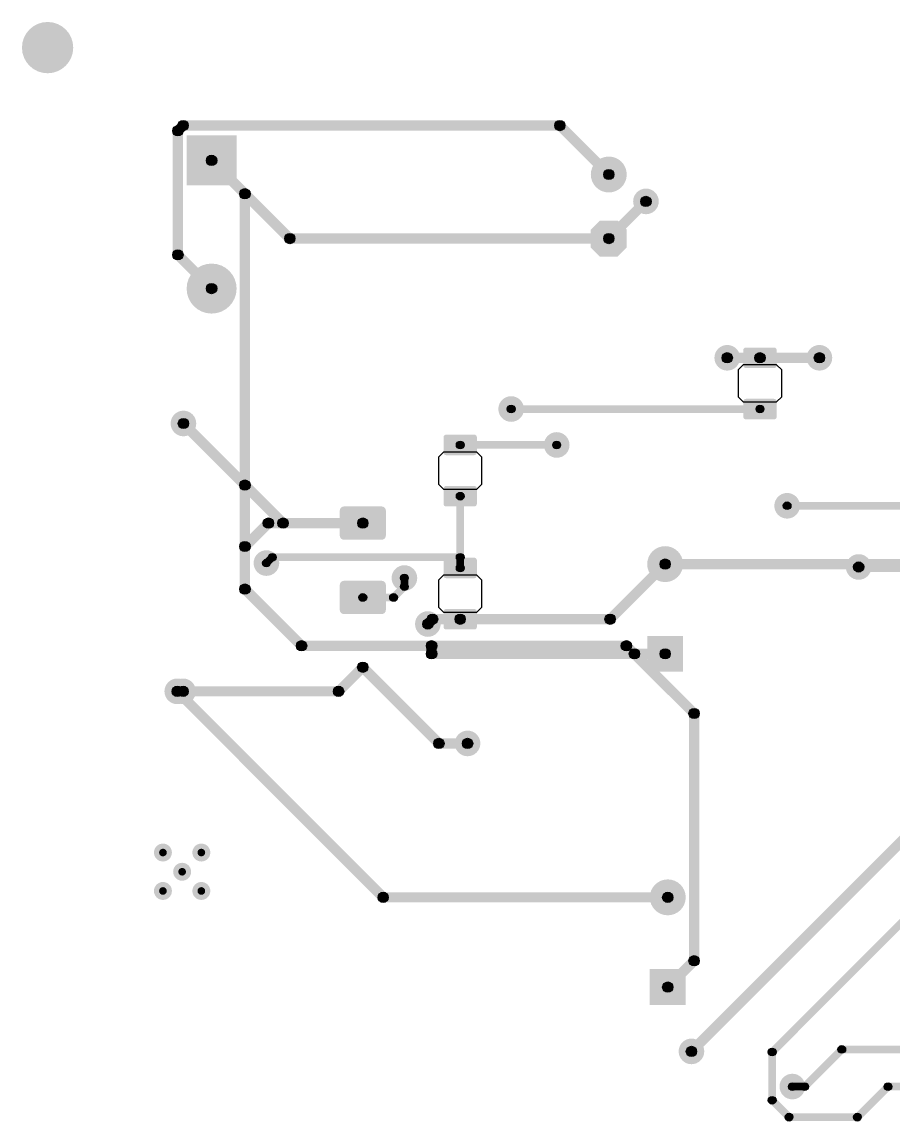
# Model space of a CAD drawing. Header units: millimetres. Extents: x 0 to 3.58, y 0 to 2.95.
# Drawn here: x 0.079 to 1.417, y 1.265 to 2.953 of the extents above; entities that cross this region are included whole.
import ezdxf

# ---------------------------------------------------------------- set-up
doc = ezdxf.new("R2010")
doc.units = ezdxf.units.MM
doc.header["$MEASUREMENT"] = 0
for name, color, linetype in [('BottomLayer', 5, 'Continuous'), ('PadHoleLayer', 156, 'Continuous'), ('ViaHoleLayer', 16, 'Continuous')]:
    doc.layers.add(name, color=color, linetype=linetype)

# ---------------------------------------------------------------- blocks, each defined once
blk = doc.blocks.new('8_SOIC_PAD_10')
at = {"layer": 'BottomLayer'}
h = blk.add_hatch(color=5, dxfattribs=at)
edge = h.paths.add_edge_path()
edge.add_arc((-0.0295, 0.0295), 0.0138, 0, 360)
h = blk.add_hatch(color=5, dxfattribs=at)
edge = h.paths.add_edge_path()
edge.add_arc((0.0295, 0.0295), 0.0138, 0, 360)
h = blk.add_hatch(color=5, dxfattribs=at)
edge = h.paths.add_edge_path()
edge.add_arc((0, 0), 0.0138, 0, 360)
h = blk.add_hatch(color=5, dxfattribs=at)
edge = h.paths.add_edge_path()
edge.add_arc((-0.0295, -0.0295), 0.0138, 0, 360)
h = blk.add_hatch(color=5, dxfattribs=at)
edge = h.paths.add_edge_path()
edge.add_arc((0.0295, -0.0295), 0.0138, 0, 360)
at = {"layer": 'PadHoleLayer'}
h = blk.add_hatch(color=156, dxfattribs=at)
edge = h.paths.add_edge_path()
edge.add_arc((-0.0295, 0.0295), 0.00591, 0, 360)
h = blk.add_hatch(color=156, dxfattribs=at)
edge = h.paths.add_edge_path()
edge.add_arc((0.0295, 0.0295), 0.00591, 0, 360)
h = blk.add_hatch(color=156, dxfattribs=at)
edge = h.paths.add_edge_path()
edge.add_arc((0, 0), 0.00591, 0, 360)
h = blk.add_hatch(color=156, dxfattribs=at)
edge = h.paths.add_edge_path()
edge.add_arc((-0.0295, -0.0295), 0.00591, 0, 360)
h = blk.add_hatch(color=156, dxfattribs=at)
edge = h.paths.add_edge_path()
edge.add_arc((0.0295, -0.0295), 0.00591, 0, 360)
blk = doc.blocks.new('301_021_12_3D_21')
at = {"layer": 'BottomLayer'}
blk.add_hatch(color=5, dxfattribs=at).paths.add_polyline_path([(-0.1368, 0.0384), (-0.06, 0.0384), (-0.06, -0.0384), (-0.1368, -0.0384)])
h = blk.add_hatch(color=5, dxfattribs=at)
edge = h.paths.add_edge_path()
edge.add_arc((0.0984, 0), 0.0384, 0, 360)
at = {"layer": 'PadHoleLayer'}
h = blk.add_hatch(color=156, dxfattribs=at)
edge = h.paths.add_edge_path()
edge.add_arc((-0.0984, 0), 0.0256, 0, 360)
h = blk.add_hatch(color=156, dxfattribs=at)
edge = h.paths.add_edge_path()
edge.add_arc((0.0984, 0), 0.0256, 0, 360)
blk = doc.blocks.new('RES0805_B_39')
at = {"layer": 'BottomLayer'}
h = blk.add_hatch(color=5, dxfattribs=at)
edge = h.paths.add_edge_path()
edge.add_arc((-0.0276, 0.0217), 0.00394, 0, 90)
edge.add_line((-0.0276, 0.0256), (-0.0512, 0.0256))
edge.add_arc((-0.0512, 0.0217), 0.00394, 90, 180)
edge.add_line((-0.0551, 0.0217), (-0.0551, -0.0217))
edge.add_arc((-0.0512, -0.0217), 0.00394, 180, 270)
edge.add_line((-0.0512, -0.0256), (-0.0276, -0.0256))
edge.add_arc((-0.0276, -0.0217), 0.00394, 270, 360)
edge.add_line((-0.0236, -0.0217), (-0.0236, 0.0217))
h = blk.add_hatch(color=5, dxfattribs=at)
edge = h.paths.add_edge_path()
edge.add_arc((0.0512, 0.0217), 0.00394, 0, 90)
edge.add_line((0.0512, 0.0256), (0.0276, 0.0256))
edge.add_arc((0.0276, 0.0217), 0.00394, 90, 180)
edge.add_line((0.0236, 0.0217), (0.0236, -0.0217))
edge.add_arc((0.0276, -0.0217), 0.00394, 180, 270)
edge.add_line((0.0276, -0.0256), (0.0512, -0.0256))
edge.add_arc((0.0512, -0.0217), 0.00394, 270, 360)
edge.add_line((0.0551, -0.0217), (0.0551, 0.0217))
for p, q in [((-0.0207, 0.0335), (-0.0285, 0.0256)), ((-0.0285, 0.0256), (-0.0285, -0.0256)), ((0.0207, 0.0335), (-0.0207, 0.0335)), ((0.0285, 0.0256), (0.0207, 0.0335)), ((0.0285, -0.0256), (0.0285, 0.0256)), ((-0.0285, -0.0256), (-0.0207, -0.0335)), ((-0.0207, -0.0335), (0.0207, -0.0335)), ((0.0207, -0.0335), (0.0285, -0.0256))]:
    blk.add_line(p, q, dxfattribs=at)
blk = doc.blocks.new('RES0805_B_43')
at = {"layer": 'BottomLayer'}
h = blk.add_hatch(color=5, dxfattribs=at)
edge = h.paths.add_edge_path()
edge.add_arc((-0.0276, 0.0217), 0.00394, 0, 90)
edge.add_line((-0.0276, 0.0256), (-0.0512, 0.0256))
edge.add_arc((-0.0512, 0.0217), 0.00394, 90, 180)
edge.add_line((-0.0551, 0.0217), (-0.0551, -0.0217))
edge.add_arc((-0.0512, -0.0217), 0.00394, 180, 270)
edge.add_line((-0.0512, -0.0256), (-0.0276, -0.0256))
edge.add_arc((-0.0276, -0.0217), 0.00394, 270, 360)
edge.add_line((-0.0236, -0.0217), (-0.0236, 0.0217))
h = blk.add_hatch(color=5, dxfattribs=at)
edge = h.paths.add_edge_path()
edge.add_arc((0.0512, 0.0217), 0.00394, 0, 90)
edge.add_line((0.0512, 0.0256), (0.0276, 0.0256))
edge.add_arc((0.0276, 0.0217), 0.00394, 90, 180)
edge.add_line((0.0236, 0.0217), (0.0236, -0.0217))
edge.add_arc((0.0276, -0.0217), 0.00394, 180, 270)
edge.add_line((0.0276, -0.0256), (0.0512, -0.0256))
edge.add_arc((0.0512, -0.0217), 0.00394, 270, 360)
edge.add_line((0.0551, -0.0217), (0.0551, 0.0217))
for p, q in [((-0.0207, 0.0335), (-0.0285, 0.0256)), ((-0.0285, 0.0256), (-0.0285, -0.0256)), ((0.0207, 0.0335), (-0.0207, 0.0335)), ((0.0285, 0.0256), (0.0207, 0.0335)), ((0.0285, -0.0256), (0.0285, 0.0256)), ((-0.0285, -0.0256), (-0.0207, -0.0335)), ((-0.0207, -0.0335), (0.0207, -0.0335)), ((0.0207, -0.0335), (0.0285, -0.0256))]:
    blk.add_line(p, q, dxfattribs=at)
blk = doc.blocks.new('RES1206_B_44')
at = {"layer": 'BottomLayer'}
h = blk.add_hatch(color=5, dxfattribs=at)
edge = h.paths.add_edge_path()
edge.add_arc((-0.0379, 0.029), 0.0064, 0, 90)
edge.add_line((-0.0379, 0.0354), (-0.0763, 0.0354))
edge.add_arc((-0.0763, 0.029), 0.0064, 90, 180)
edge.add_line((-0.0827, 0.029), (-0.0827, -0.029))
edge.add_arc((-0.0763, -0.029), 0.0064, 180, 270)
edge.add_line((-0.0763, -0.0354), (-0.0379, -0.0354))
edge.add_arc((-0.0379, -0.029), 0.0064, 270, 360)
edge.add_line((-0.0315, -0.029), (-0.0315, 0.029))
h = blk.add_hatch(color=5, dxfattribs=at)
edge = h.paths.add_edge_path()
edge.add_arc((0.0763, 0.029), 0.0064, 0, 90)
edge.add_line((0.0763, 0.0354), (0.0379, 0.0354))
edge.add_arc((0.0379, 0.029), 0.0064, 90, 180)
edge.add_line((0.0315, 0.029), (0.0315, -0.029))
edge.add_arc((0.0379, -0.029), 0.0064, 180, 270)
edge.add_line((0.0379, -0.0354), (0.0763, -0.0354))
edge.add_arc((0.0763, -0.029), 0.0064, 270, 360)
edge.add_line((0.0827, -0.029), (0.0827, 0.029))
blk = doc.blocks.new('RES0805_B_49')
at = {"layer": 'BottomLayer'}
h = blk.add_hatch(color=5, dxfattribs=at)
edge = h.paths.add_edge_path()
edge.add_arc((-0.0276, 0.0217), 0.00394, 0, 90)
edge.add_line((-0.0276, 0.0256), (-0.0512, 0.0256))
edge.add_arc((-0.0512, 0.0217), 0.00394, 90, 180)
edge.add_line((-0.0551, 0.0217), (-0.0551, -0.0217))
edge.add_arc((-0.0512, -0.0217), 0.00394, 180, 270)
edge.add_line((-0.0512, -0.0256), (-0.0276, -0.0256))
edge.add_arc((-0.0276, -0.0217), 0.00394, 270, 360)
edge.add_line((-0.0236, -0.0217), (-0.0236, 0.0217))
h = blk.add_hatch(color=5, dxfattribs=at)
edge = h.paths.add_edge_path()
edge.add_arc((0.0512, 0.0217), 0.00394, 0, 90)
edge.add_line((0.0512, 0.0256), (0.0276, 0.0256))
edge.add_arc((0.0276, 0.0217), 0.00394, 90, 180)
edge.add_line((0.0236, 0.0217), (0.0236, -0.0217))
edge.add_arc((0.0276, -0.0217), 0.00394, 180, 270)
edge.add_line((0.0276, -0.0256), (0.0512, -0.0256))
edge.add_arc((0.0512, -0.0217), 0.00394, 270, 360)
edge.add_line((0.0551, -0.0217), (0.0551, 0.0217))
for p, q in [((-0.0207, 0.0335), (-0.0285, 0.0256)), ((-0.0285, 0.0256), (-0.0285, -0.0256)), ((0.0207, 0.0335), (-0.0207, 0.0335)), ((0.0285, 0.0256), (0.0207, 0.0335)), ((0.0285, -0.0256), (0.0285, 0.0256)), ((-0.0285, -0.0256), (-0.0207, -0.0335)), ((-0.0207, -0.0335), (0.0207, -0.0335)), ((0.0207, -0.0335), (0.0285, -0.0256))]:
    blk.add_line(p, q, dxfattribs=at)
blk = doc.blocks.new('WCAP_ATUL_8_11_5_3_5_0_5_56')
at = {"layer": 'BottomLayer'}
blk.add_hatch(color=5, dxfattribs=at).paths.add_polyline_path([(-0.0965, 0.0276), (-0.0413, 0.0276), (-0.0413, -0.0276), (-0.0965, -0.0276)])
h = blk.add_hatch(color=5, dxfattribs=at)
edge = h.paths.add_edge_path()
edge.add_arc((0.0689, 0), 0.0276, 0, 360)
at = {"layer": 'PadHoleLayer'}
h = blk.add_hatch(color=156, dxfattribs=at)
edge = h.paths.add_edge_path()
edge.add_arc((-0.0689, 0), 0.0157, 0, 360)
h = blk.add_hatch(color=156, dxfattribs=at)
edge = h.paths.add_edge_path()
edge.add_arc((0.0689, 0), 0.0157, 0, 360)
blk = doc.blocks.new('WCAP_ATUL_8_11_5_3_5_0_5_57')
at = {"layer": 'BottomLayer'}
blk.add_hatch(color=5, dxfattribs=at).paths.add_polyline_path([(-0.0965, 0.0276), (-0.0413, 0.0276), (-0.0413, -0.0276), (-0.0965, -0.0276)])
h = blk.add_hatch(color=5, dxfattribs=at)
edge = h.paths.add_edge_path()
edge.add_arc((0.0689, 0), 0.0276, 0, 360)
at = {"layer": 'PadHoleLayer'}
h = blk.add_hatch(color=156, dxfattribs=at)
edge = h.paths.add_edge_path()
edge.add_arc((-0.0689, 0), 0.0157, 0, 360)
h = blk.add_hatch(color=156, dxfattribs=at)
edge = h.paths.add_edge_path()
edge.add_arc((0.0689, 0), 0.0157, 0, 360)
blk = doc.blocks.new('CAP__D6_3C2_5H11_78')
at = {"layer": 'BottomLayer'}
blk.add_hatch(color=5, dxfattribs=at).paths.add_polyline_path([(-0.0354, 0.0276), (-0.063, 0.0276), (-0.0768, 0.0138), (-0.0768, -0.0138), (-0.063, -0.0276), (-0.0354, -0.0276), (-0.0217, -0.0138), (-0.0217, 0.0138)])
h = blk.add_hatch(color=5, dxfattribs=at)
edge = h.paths.add_edge_path()
edge.add_arc((0.0492, 0), 0.0276, 0, 360)
at = {"layer": 'PadHoleLayer'}
h = blk.add_hatch(color=156, dxfattribs=at)
edge = h.paths.add_edge_path()
edge.add_arc((-0.0492, 0), 0.0157, 0, 360)
h = blk.add_hatch(color=156, dxfattribs=at)
edge = h.paths.add_edge_path()
edge.add_arc((0.0492, 0), 0.0157, 0, 360)

msp = doc.modelspace()

# ---------------------------------------------------------------- hatches: boundary and pattern name
at = {"layer": 'BottomLayer'}
h = msp.add_hatch(color=5, dxfattribs=at)
edge = h.paths.add_edge_path()
edge.add_arc((0.1181, 2.9134), 0.0197, 0, 360)
h = msp.add_hatch(color=5, dxfattribs=at)
edge = h.paths.add_edge_path()
edge.add_arc((0.3183, 2.7857), 0.00787, 0, 360)
h = msp.add_hatch(color=5, dxfattribs=at)
edge = h.paths.add_edge_path()
edge.add_arc((0.3183, 2.7857), 0.00787, 0, 360)
for points in [[(0.3262, 2.5951), (0.3104, 2.5951), (0.3104, 2.7857), (0.3262, 2.7857)], [(0.3239, 2.7801), (0.3128, 2.7912), (0.3208, 2.7992), (0.3319, 2.7881)], [(0.3263, 2.7858), (0.3263, 2.8015), (0.9051, 2.8015), (0.9051, 2.7858)], [(0.8996, 2.7881), (0.9107, 2.7992), (0.9859, 2.7241), (0.9747, 2.7129)], [(0.3645, 2.7346), (0.3756, 2.7457), (0.4269, 2.6945), (0.4158, 2.6833)], [(0.4292, 2.2415), (0.4134, 2.2415), (0.4134, 2.6889), (0.4292, 2.6889)], [(0.4158, 2.6833), (0.4269, 2.6945), (0.4957, 2.6256), (0.4846, 2.6145)], [(0.9859, 2.6145), (0.9747, 2.6256), (1.0318, 2.6827), (1.043, 2.6716)], [(0.4902, 2.6122), (0.4902, 2.628), (0.9803, 2.628), (0.9803, 2.6122)], [(0.3128, 2.5895), (0.3239, 2.6006), (0.3756, 2.5489), (0.3645, 2.5377)], [(1.1623, 2.4291), (1.1623, 2.4449), (1.2126, 2.4449), (1.2126, 2.4291)], [(1.2126, 2.4291), (1.2126, 2.4449), (1.3039, 2.4449), (1.3039, 2.4291)], [(0.8303, 2.3524), (0.8303, 2.3642), (1.2126, 2.3642), (1.2126, 2.3524)], [(0.3212, 2.3305), (0.3323, 2.3416), (0.4269, 2.2471), (0.4158, 2.2359)], [(0.752, 2.2972), (0.752, 2.3091), (0.9003, 2.3091), (0.9003, 2.2972)], [(0.4158, 2.2359), (0.4269, 2.2471), (0.4853, 2.1886), (0.4742, 2.1775)], [(0.4292, 2.1471), (0.4134, 2.1471), (0.4134, 2.2415), (0.4292, 2.2415)], [(0.7579, 2.1307), (0.7461, 2.1307), (0.7461, 2.2244), (0.7579, 2.2244)], [(1.2543, 2.2038), (1.2543, 2.2156), (2.0673, 2.2156), (2.0673, 2.2038)], [(0.4269, 2.1415), (0.4158, 2.1526), (0.4518, 2.1886), (0.4629, 2.1775)], [(0.4573, 2.1752), (0.4573, 2.1909), (0.4798, 2.1909), (0.4798, 2.1752)], [(0.4798, 2.1752), (0.4798, 2.1909), (0.6024, 2.1909), (0.6024, 2.1752)], [(0.4292, 2.0817), (0.4134, 2.0817), (0.4134, 2.1471), (0.4292, 2.1471)], [(0.4585, 2.1175), (0.4501, 2.1258), (0.4591, 2.1348), (0.4675, 2.1265)], [(0.4633, 2.1248), (0.4633, 2.1366), (0.752, 2.1366), (0.752, 2.1248)], [(0.7579, 2.1142), (0.7461, 2.1142), (0.7461, 2.1307), (0.7579, 2.1307)], [(1.0669, 2.1122), (1.0669, 2.128), (1.6273, 2.128), (1.6273, 2.1122)], [(0.9879, 2.0299), (0.9767, 2.041), (1.0614, 2.1256), (1.0725, 2.1145)], [(1.3642, 2.1078), (1.3642, 2.1235), (1.6317, 2.1235), (1.6317, 2.1078)], [(0.6722, 2.0857), (0.6604, 2.0857), (0.6604, 2.0987), (0.6722, 2.0987)], [(0.4158, 2.0761), (0.4269, 2.0872), (0.5139, 2.0002), (0.5028, 1.9891)], [(0.6537, 2.0647), (0.6454, 2.0731), (0.6621, 2.0898), (0.6705, 2.0815)], [(0.6024, 2.063), (0.6024, 2.0748), (0.6496, 2.0748), (0.6496, 2.063)], [(0.7096, 2.0276), (0.7096, 2.0433), (0.752, 2.0433), (0.752, 2.0276)], [(0.752, 2.0276), (0.752, 2.0433), (0.9823, 2.0433), (0.9823, 2.0276)], [(0.7079, 2.0226), (0.6968, 2.0337), (0.7041, 2.041), (0.7152, 2.0299)], [(0.5083, 1.9868), (0.5083, 2.0025), (0.7081, 2.0025), (0.7081, 1.9868)], [(0.716, 1.9823), (0.7002, 1.9823), (0.7002, 1.9947), (0.716, 1.9947)], [(0.7081, 1.9868), (0.7081, 2.0025), (1.0073, 2.0025), (1.0073, 1.9868)], [(1.0018, 1.9891), (1.0129, 2.0002), (1.0253, 1.9879), (1.0141, 1.9767)], [(0.7081, 1.9744), (0.7081, 1.9902), (1.0197, 1.9902), (1.0197, 1.9744)], [(1.0141, 1.9767), (1.0253, 1.9879), (1.1169, 1.8962), (1.1058, 1.8851)], [(1.0197, 1.9744), (1.0197, 1.9902), (1.0669, 1.9902), (1.0669, 1.9744)], [(0.5708, 1.9191), (0.5597, 1.9302), (0.5967, 1.9673), (0.6078, 1.9562)], [(0.5967, 1.9562), (0.6078, 1.9673), (0.7249, 1.8502), (0.7138, 1.8391)], [(0.3118, 1.9191), (0.3229, 1.9302), (0.6393, 1.6138), (0.6282, 1.6027)], [(0.3263, 1.9168), (0.3263, 1.9325), (0.5652, 1.9325), (0.5652, 1.9168)], [(1.1192, 1.5109), (1.1034, 1.5109), (1.1034, 1.8907), (1.1192, 1.8907)], [(1.1129, 1.3662), (1.1018, 1.3773), (1.5843, 1.8599), (1.5955, 1.8488)], [(0.7193, 1.8368), (0.7193, 1.8525), (0.7633, 1.8525), (0.7633, 1.8368)], [(1.2355, 1.3665), (1.2271, 1.3748), (1.4884, 1.6361), (1.4967, 1.6277)], [(0.6337, 1.6004), (0.6337, 1.6161), (1.0709, 1.6161), (1.0709, 1.6004)], [(1.0764, 1.4649), (1.0653, 1.476), (1.1058, 1.5165), (1.1169, 1.5054)], [(1.2372, 1.2967), (1.2254, 1.2967), (1.2254, 1.3707), (1.2372, 1.3707)], [(1.2855, 1.3135), (1.2771, 1.3218), (1.3341, 1.3788), (1.3425, 1.3705)], [(1.3383, 1.3688), (1.3383, 1.3806), (1.6766, 1.3806), (1.6766, 1.3688)], [(1.2623, 1.3118), (1.2623, 1.3236), (1.2813, 1.3236), (1.2813, 1.3118)], [(1.3665, 1.2665), (1.3581, 1.2748), (1.4051, 1.3218), (1.4135, 1.3135)], [(1.4093, 1.3118), (1.4093, 1.3236), (1.8667, 1.3236), (1.8667, 1.3118)], [(1.2271, 1.2925), (1.2355, 1.3008), (1.2615, 1.2748), (1.2531, 1.2665)], [(1.2573, 1.2648), (1.2573, 1.2766), (1.3623, 1.2766), (1.3623, 1.2648)]]:
    msp.add_hatch(color=5, dxfattribs=at).paths.add_polyline_path(points)
h = msp.add_hatch(color=5, dxfattribs=at)
edge = h.paths.add_edge_path()
edge.add_arc((0.3263, 2.7937), 0.00787, 0, 360)
h = msp.add_hatch(color=5, dxfattribs=at)
edge = h.paths.add_edge_path()
edge.add_arc((0.3263, 2.7937), 0.00787, 0, 360)
h = msp.add_hatch(color=5, dxfattribs=at)
edge = h.paths.add_edge_path()
edge.add_arc((0.9051, 2.7937), 0.00787, 0, 360)
h = msp.add_hatch(color=5, dxfattribs=at)
edge = h.paths.add_edge_path()
edge.add_arc((0.9051, 2.7937), 0.00787, 0, 360)
h = msp.add_hatch(color=5, dxfattribs=at)
edge = h.paths.add_edge_path()
edge.add_arc((0.3701, 2.7402), 0.00787, 0, 360)
h = msp.add_hatch(color=5, dxfattribs=at)
edge = h.paths.add_edge_path()
edge.add_arc((0.9803, 2.7185), 0.00787, 0, 360)
h = msp.add_hatch(color=5, dxfattribs=at)
edge = h.paths.add_edge_path()
edge.add_arc((0.4213, 2.6889), 0.00787, 0, 360)
h = msp.add_hatch(color=5, dxfattribs=at)
edge = h.paths.add_edge_path()
edge.add_arc((0.4213, 2.6889), 0.00787, 0, 360)
h = msp.add_hatch(color=5, dxfattribs=at)
edge = h.paths.add_edge_path()
edge.add_arc((0.4213, 2.6889), 0.00787, 0, 360)
h = msp.add_hatch(color=5, dxfattribs=at)
edge = h.paths.add_edge_path()
edge.add_arc((1.0374, 2.6772), 0.0197, 0, 360)
h = msp.add_hatch(color=5, dxfattribs=at)
edge = h.paths.add_edge_path()
edge.add_arc((1.0374, 2.6772), 0.00787, 0, 360)
h = msp.add_hatch(color=5, dxfattribs=at)
edge = h.paths.add_edge_path()
edge.add_arc((0.4902, 2.6201), 0.00787, 0, 360)
h = msp.add_hatch(color=5, dxfattribs=at)
edge = h.paths.add_edge_path()
edge.add_arc((0.4902, 2.6201), 0.00787, 0, 360)
h = msp.add_hatch(color=5, dxfattribs=at)
edge = h.paths.add_edge_path()
edge.add_arc((0.9803, 2.6201), 0.00787, 0, 360)
h = msp.add_hatch(color=5, dxfattribs=at)
edge = h.paths.add_edge_path()
edge.add_arc((0.9803, 2.6201), 0.00787, 0, 360)
h = msp.add_hatch(color=5, dxfattribs=at)
edge = h.paths.add_edge_path()
edge.add_arc((0.3183, 2.5951), 0.00787, 0, 360)
h = msp.add_hatch(color=5, dxfattribs=at)
edge = h.paths.add_edge_path()
edge.add_arc((0.3183, 2.5951), 0.00787, 0, 360)
h = msp.add_hatch(color=5, dxfattribs=at)
edge = h.paths.add_edge_path()
edge.add_arc((0.3701, 2.5433), 0.00787, 0, 360)
h = msp.add_hatch(color=5, dxfattribs=at)
edge = h.paths.add_edge_path()
edge.add_arc((1.1623, 2.437), 0.0197, 0, 360)
h = msp.add_hatch(color=5, dxfattribs=at)
edge = h.paths.add_edge_path()
edge.add_arc((1.3039, 2.437), 0.0197, 0, 360)
h = msp.add_hatch(color=5, dxfattribs=at)
edge = h.paths.add_edge_path()
edge.add_arc((1.1623, 2.437), 0.00787, 0, 360)
h = msp.add_hatch(color=5, dxfattribs=at)
edge = h.paths.add_edge_path()
edge.add_arc((1.2126, 2.437), 0.00787, 0, 360)
h = msp.add_hatch(color=5, dxfattribs=at)
edge = h.paths.add_edge_path()
edge.add_arc((1.2126, 2.437), 0.00787, 0, 360)
h = msp.add_hatch(color=5, dxfattribs=at)
edge = h.paths.add_edge_path()
edge.add_arc((1.3039, 2.437), 0.00787, 0, 360)
h = msp.add_hatch(color=5, dxfattribs=at)
edge = h.paths.add_edge_path()
edge.add_arc((0.8303, 2.3583), 0.0197, 0, 360)
h = msp.add_hatch(color=5, dxfattribs=at)
edge = h.paths.add_edge_path()
edge.add_arc((0.8303, 2.3583), 0.00591, 0, 360)
h = msp.add_hatch(color=5, dxfattribs=at)
edge = h.paths.add_edge_path()
edge.add_arc((1.2126, 2.3583), 0.00591, 0, 360)
h = msp.add_hatch(color=5, dxfattribs=at)
edge = h.paths.add_edge_path()
edge.add_arc((0.3268, 2.3361), 0.0197, 0, 360)
h = msp.add_hatch(color=5, dxfattribs=at)
edge = h.paths.add_edge_path()
edge.add_arc((0.3268, 2.3361), 0.00787, 0, 360)
h = msp.add_hatch(color=5, dxfattribs=at)
edge = h.paths.add_edge_path()
edge.add_arc((0.9003, 2.3031), 0.0197, 0, 360)
h = msp.add_hatch(color=5, dxfattribs=at)
edge = h.paths.add_edge_path()
edge.add_arc((0.752, 2.3031), 0.00591, 0, 360)
h = msp.add_hatch(color=5, dxfattribs=at)
edge = h.paths.add_edge_path()
edge.add_arc((0.9003, 2.3031), 0.00591, 0, 360)
h = msp.add_hatch(color=5, dxfattribs=at)
edge = h.paths.add_edge_path()
edge.add_arc((0.4213, 2.2415), 0.00787, 0, 360)
h = msp.add_hatch(color=5, dxfattribs=at)
edge = h.paths.add_edge_path()
edge.add_arc((0.4213, 2.2415), 0.00787, 0, 360)
h = msp.add_hatch(color=5, dxfattribs=at)
edge = h.paths.add_edge_path()
edge.add_arc((0.4213, 2.2415), 0.00787, 0, 360)
h = msp.add_hatch(color=5, dxfattribs=at)
edge = h.paths.add_edge_path()
edge.add_arc((0.4213, 2.2415), 0.00787, 0, 360)
h = msp.add_hatch(color=5, dxfattribs=at)
edge = h.paths.add_edge_path()
edge.add_arc((0.752, 2.2244), 0.00591, 0, 360)
h = msp.add_hatch(color=5, dxfattribs=at)
edge = h.paths.add_edge_path()
edge.add_arc((1.2543, 2.2097), 0.0197, 0, 360)
h = msp.add_hatch(color=5, dxfattribs=at)
edge = h.paths.add_edge_path()
edge.add_arc((1.2543, 2.2097), 0.00591, 0, 360)
h = msp.add_hatch(color=5, dxfattribs=at)
edge = h.paths.add_edge_path()
edge.add_arc((0.4573, 2.1831), 0.00787, 0, 360)
h = msp.add_hatch(color=5, dxfattribs=at)
edge = h.paths.add_edge_path()
edge.add_arc((0.4573, 2.1831), 0.00787, 0, 360)
h = msp.add_hatch(color=5, dxfattribs=at)
edge = h.paths.add_edge_path()
edge.add_arc((0.4798, 2.1831), 0.00787, 0, 360)
h = msp.add_hatch(color=5, dxfattribs=at)
edge = h.paths.add_edge_path()
edge.add_arc((0.4798, 2.1831), 0.00787, 0, 360)
h = msp.add_hatch(color=5, dxfattribs=at)
edge = h.paths.add_edge_path()
edge.add_arc((0.4798, 2.1831), 0.00787, 0, 360)
h = msp.add_hatch(color=5, dxfattribs=at)
edge = h.paths.add_edge_path()
edge.add_arc((0.6024, 2.1831), 0.00787, 0, 360)
h = msp.add_hatch(color=5, dxfattribs=at)
edge = h.paths.add_edge_path()
edge.add_arc((0.4213, 2.1471), 0.00787, 0, 360)
h = msp.add_hatch(color=5, dxfattribs=at)
edge = h.paths.add_edge_path()
edge.add_arc((0.4213, 2.1471), 0.00787, 0, 360)
h = msp.add_hatch(color=5, dxfattribs=at)
edge = h.paths.add_edge_path()
edge.add_arc((0.4213, 2.1471), 0.00787, 0, 360)
h = msp.add_hatch(color=5, dxfattribs=at)
edge = h.paths.add_edge_path()
edge.add_arc((0.4543, 2.1217), 0.0197, 0, 360)
h = msp.add_hatch(color=5, dxfattribs=at)
edge = h.paths.add_edge_path()
edge.add_arc((0.4543, 2.1217), 0.00591, 0, 360)
h = msp.add_hatch(color=5, dxfattribs=at)
edge = h.paths.add_edge_path()
edge.add_arc((0.4633, 2.1307), 0.00591, 0, 360)
h = msp.add_hatch(color=5, dxfattribs=at)
edge = h.paths.add_edge_path()
edge.add_arc((0.4633, 2.1307), 0.00591, 0, 360)
h = msp.add_hatch(color=5, dxfattribs=at)
edge = h.paths.add_edge_path()
edge.add_arc((0.752, 2.1307), 0.00591, 0, 360)
h = msp.add_hatch(color=5, dxfattribs=at)
edge = h.paths.add_edge_path()
edge.add_arc((0.752, 2.1307), 0.00591, 0, 360)
h = msp.add_hatch(color=5, dxfattribs=at)
edge = h.paths.add_edge_path()
edge.add_arc((0.752, 2.1307), 0.00591, 0, 360)
h = msp.add_hatch(color=5, dxfattribs=at)
edge = h.paths.add_edge_path()
edge.add_arc((1.0669, 2.1201), 0.00787, 0, 360)
h = msp.add_hatch(color=5, dxfattribs=at)
edge = h.paths.add_edge_path()
edge.add_arc((1.0669, 2.1201), 0.00787, 0, 360)
h = msp.add_hatch(color=5, dxfattribs=at)
edge = h.paths.add_edge_path()
edge.add_arc((1.3642, 2.1157), 0.0197, 0, 360)
h = msp.add_hatch(color=5, dxfattribs=at)
edge = h.paths.add_edge_path()
edge.add_arc((0.6663, 2.0987), 0.0197, 0, 360)
h = msp.add_hatch(color=5, dxfattribs=at)
edge = h.paths.add_edge_path()
edge.add_arc((0.752, 2.1142), 0.00591, 0, 360)
h = msp.add_hatch(color=5, dxfattribs=at)
edge = h.paths.add_edge_path()
edge.add_arc((1.3642, 2.1157), 0.00787, 0, 360)
h = msp.add_hatch(color=5, dxfattribs=at)
edge = h.paths.add_edge_path()
edge.add_arc((0.6663, 2.0987), 0.00591, 0, 360)
h = msp.add_hatch(color=5, dxfattribs=at)
edge = h.paths.add_edge_path()
edge.add_arc((0.4213, 2.0817), 0.00787, 0, 360)
h = msp.add_hatch(color=5, dxfattribs=at)
edge = h.paths.add_edge_path()
edge.add_arc((0.4213, 2.0817), 0.00787, 0, 360)
h = msp.add_hatch(color=5, dxfattribs=at)
edge = h.paths.add_edge_path()
edge.add_arc((0.6663, 2.0857), 0.00591, 0, 360)
h = msp.add_hatch(color=5, dxfattribs=at)
edge = h.paths.add_edge_path()
edge.add_arc((0.6663, 2.0857), 0.00591, 0, 360)
h = msp.add_hatch(color=5, dxfattribs=at)
edge = h.paths.add_edge_path()
edge.add_arc((0.6024, 2.0689), 0.00591, 0, 360)
h = msp.add_hatch(color=5, dxfattribs=at)
edge = h.paths.add_edge_path()
edge.add_arc((0.6496, 2.0689), 0.00591, 0, 360)
h = msp.add_hatch(color=5, dxfattribs=at)
edge = h.paths.add_edge_path()
edge.add_arc((0.6496, 2.0689), 0.00591, 0, 360)
h = msp.add_hatch(color=5, dxfattribs=at)
edge = h.paths.add_edge_path()
edge.add_arc((0.7023, 2.0281), 0.0197, 0, 360)
h = msp.add_hatch(color=5, dxfattribs=at)
edge = h.paths.add_edge_path()
edge.add_arc((0.7096, 2.0354), 0.00787, 0, 360)
h = msp.add_hatch(color=5, dxfattribs=at)
edge = h.paths.add_edge_path()
edge.add_arc((0.7096, 2.0354), 0.00787, 0, 360)
h = msp.add_hatch(color=5, dxfattribs=at)
edge = h.paths.add_edge_path()
edge.add_arc((0.752, 2.0354), 0.00787, 0, 360)
h = msp.add_hatch(color=5, dxfattribs=at)
edge = h.paths.add_edge_path()
edge.add_arc((0.752, 2.0354), 0.00787, 0, 360)
h = msp.add_hatch(color=5, dxfattribs=at)
edge = h.paths.add_edge_path()
edge.add_arc((0.9823, 2.0354), 0.00787, 0, 360)
h = msp.add_hatch(color=5, dxfattribs=at)
edge = h.paths.add_edge_path()
edge.add_arc((0.9823, 2.0354), 0.00787, 0, 360)
h = msp.add_hatch(color=5, dxfattribs=at)
edge = h.paths.add_edge_path()
edge.add_arc((0.7023, 2.0281), 0.00787, 0, 360)
h = msp.add_hatch(color=5, dxfattribs=at)
edge = h.paths.add_edge_path()
edge.add_arc((0.5083, 1.9947), 0.00787, 0, 360)
h = msp.add_hatch(color=5, dxfattribs=at)
edge = h.paths.add_edge_path()
edge.add_arc((0.5083, 1.9947), 0.00787, 0, 360)
h = msp.add_hatch(color=5, dxfattribs=at)
edge = h.paths.add_edge_path()
edge.add_arc((0.7081, 1.9947), 0.00787, 0, 360)
h = msp.add_hatch(color=5, dxfattribs=at)
edge = h.paths.add_edge_path()
edge.add_arc((0.7081, 1.9947), 0.00787, 0, 360)
h = msp.add_hatch(color=5, dxfattribs=at)
edge = h.paths.add_edge_path()
edge.add_arc((0.7081, 1.9947), 0.00787, 0, 360)
h = msp.add_hatch(color=5, dxfattribs=at)
edge = h.paths.add_edge_path()
edge.add_arc((1.0073, 1.9947), 0.00787, 0, 360)
h = msp.add_hatch(color=5, dxfattribs=at)
edge = h.paths.add_edge_path()
edge.add_arc((1.0073, 1.9947), 0.00787, 0, 360)
h = msp.add_hatch(color=5, dxfattribs=at)
edge = h.paths.add_edge_path()
edge.add_arc((0.7081, 1.9823), 0.00787, 0, 360)
h = msp.add_hatch(color=5, dxfattribs=at)
edge = h.paths.add_edge_path()
edge.add_arc((0.7081, 1.9823), 0.00787, 0, 360)
h = msp.add_hatch(color=5, dxfattribs=at)
edge = h.paths.add_edge_path()
edge.add_arc((1.0197, 1.9823), 0.00787, 0, 360)
h = msp.add_hatch(color=5, dxfattribs=at)
edge = h.paths.add_edge_path()
edge.add_arc((1.0197, 1.9823), 0.00787, 0, 360)
h = msp.add_hatch(color=5, dxfattribs=at)
edge = h.paths.add_edge_path()
edge.add_arc((1.0197, 1.9823), 0.00787, 0, 360)
h = msp.add_hatch(color=5, dxfattribs=at)
edge = h.paths.add_edge_path()
edge.add_arc((1.0197, 1.9823), 0.00787, 0, 360)
h = msp.add_hatch(color=5, dxfattribs=at)
edge = h.paths.add_edge_path()
edge.add_arc((1.0669, 1.9823), 0.00787, 0, 360)
h = msp.add_hatch(color=5, dxfattribs=at)
edge = h.paths.add_edge_path()
edge.add_arc((0.6023, 1.9617), 0.00787, 0, 360)
h = msp.add_hatch(color=5, dxfattribs=at)
edge = h.paths.add_edge_path()
edge.add_arc((0.6023, 1.9617), 0.00787, 0, 360)
h = msp.add_hatch(color=5, dxfattribs=at)
edge = h.paths.add_edge_path()
edge.add_arc((0.3173, 1.9247), 0.0197, 0, 360)
h = msp.add_hatch(color=5, dxfattribs=at)
edge = h.paths.add_edge_path()
edge.add_arc((0.3263, 1.9247), 0.0197, 0, 360)
h = msp.add_hatch(color=5, dxfattribs=at)
edge = h.paths.add_edge_path()
edge.add_arc((0.3173, 1.9247), 0.00787, 0, 360)
h = msp.add_hatch(color=5, dxfattribs=at)
edge = h.paths.add_edge_path()
edge.add_arc((0.3263, 1.9247), 0.00787, 0, 360)
h = msp.add_hatch(color=5, dxfattribs=at)
edge = h.paths.add_edge_path()
edge.add_arc((0.5652, 1.9247), 0.00787, 0, 360)
h = msp.add_hatch(color=5, dxfattribs=at)
edge = h.paths.add_edge_path()
edge.add_arc((0.5652, 1.9247), 0.00787, 0, 360)
h = msp.add_hatch(color=5, dxfattribs=at)
edge = h.paths.add_edge_path()
edge.add_arc((1.1113, 1.8907), 0.00787, 0, 360)
h = msp.add_hatch(color=5, dxfattribs=at)
edge = h.paths.add_edge_path()
edge.add_arc((1.1113, 1.8907), 0.00787, 0, 360)
h = msp.add_hatch(color=5, dxfattribs=at)
edge = h.paths.add_edge_path()
edge.add_arc((0.7633, 1.8447), 0.0197, 0, 360)
h = msp.add_hatch(color=5, dxfattribs=at)
edge = h.paths.add_edge_path()
edge.add_arc((0.7193, 1.8447), 0.00787, 0, 360)
h = msp.add_hatch(color=5, dxfattribs=at)
edge = h.paths.add_edge_path()
edge.add_arc((0.7193, 1.8447), 0.00787, 0, 360)
h = msp.add_hatch(color=5, dxfattribs=at)
edge = h.paths.add_edge_path()
edge.add_arc((0.7633, 1.8447), 0.00787, 0, 360)
h = msp.add_hatch(color=5, dxfattribs=at)
edge = h.paths.add_edge_path()
edge.add_arc((0.6337, 1.6083), 0.00787, 0, 360)
h = msp.add_hatch(color=5, dxfattribs=at)
edge = h.paths.add_edge_path()
edge.add_arc((0.6337, 1.6083), 0.00787, 0, 360)
h = msp.add_hatch(color=5, dxfattribs=at)
edge = h.paths.add_edge_path()
edge.add_arc((1.0709, 1.6083), 0.00787, 0, 360)
h = msp.add_hatch(color=5, dxfattribs=at)
edge = h.paths.add_edge_path()
edge.add_arc((1.1113, 1.5109), 0.00787, 0, 360)
h = msp.add_hatch(color=5, dxfattribs=at)
edge = h.paths.add_edge_path()
edge.add_arc((1.1113, 1.5109), 0.00787, 0, 360)
h = msp.add_hatch(color=5, dxfattribs=at)
edge = h.paths.add_edge_path()
edge.add_arc((1.0709, 1.4705), 0.00787, 0, 360)
h = msp.add_hatch(color=5, dxfattribs=at)
edge = h.paths.add_edge_path()
edge.add_arc((1.1073, 1.3717), 0.0197, 0, 360)
h = msp.add_hatch(color=5, dxfattribs=at)
edge = h.paths.add_edge_path()
edge.add_arc((1.1073, 1.3717), 0.00787, 0, 360)
h = msp.add_hatch(color=5, dxfattribs=at)
edge = h.paths.add_edge_path()
edge.add_arc((1.2313, 1.3707), 0.00591, 0, 360)
h = msp.add_hatch(color=5, dxfattribs=at)
edge = h.paths.add_edge_path()
edge.add_arc((1.2313, 1.3707), 0.00591, 0, 360)
h = msp.add_hatch(color=5, dxfattribs=at)
edge = h.paths.add_edge_path()
edge.add_arc((1.3383, 1.3747), 0.00591, 0, 360)
h = msp.add_hatch(color=5, dxfattribs=at)
edge = h.paths.add_edge_path()
edge.add_arc((1.3383, 1.3747), 0.00591, 0, 360)
h = msp.add_hatch(color=5, dxfattribs=at)
edge = h.paths.add_edge_path()
edge.add_arc((1.2623, 1.3177), 0.0197, 0, 360)
h = msp.add_hatch(color=5, dxfattribs=at)
edge = h.paths.add_edge_path()
edge.add_arc((1.2623, 1.3177), 0.00591, 0, 360)
h = msp.add_hatch(color=5, dxfattribs=at)
edge = h.paths.add_edge_path()
edge.add_arc((1.2813, 1.3177), 0.00591, 0, 360)
h = msp.add_hatch(color=5, dxfattribs=at)
edge = h.paths.add_edge_path()
edge.add_arc((1.2813, 1.3177), 0.00591, 0, 360)
h = msp.add_hatch(color=5, dxfattribs=at)
edge = h.paths.add_edge_path()
edge.add_arc((1.4093, 1.3177), 0.00591, 0, 360)
h = msp.add_hatch(color=5, dxfattribs=at)
edge = h.paths.add_edge_path()
edge.add_arc((1.4093, 1.3177), 0.00591, 0, 360)
h = msp.add_hatch(color=5, dxfattribs=at)
edge = h.paths.add_edge_path()
edge.add_arc((1.2313, 1.2967), 0.00591, 0, 360)
h = msp.add_hatch(color=5, dxfattribs=at)
edge = h.paths.add_edge_path()
edge.add_arc((1.2313, 1.2967), 0.00591, 0, 360)
h = msp.add_hatch(color=5, dxfattribs=at)
edge = h.paths.add_edge_path()
edge.add_arc((1.2573, 1.2707), 0.00591, 0, 360)
h = msp.add_hatch(color=5, dxfattribs=at)
edge = h.paths.add_edge_path()
edge.add_arc((1.2573, 1.2707), 0.00591, 0, 360)
h = msp.add_hatch(color=5, dxfattribs=at)
edge = h.paths.add_edge_path()
edge.add_arc((1.3623, 1.2707), 0.00591, 0, 360)
h = msp.add_hatch(color=5, dxfattribs=at)
edge = h.paths.add_edge_path()
edge.add_arc((1.3623, 1.2707), 0.00591, 0, 360)
at = {"layer": 'PadHoleLayer'}
h = msp.add_hatch(color=156, dxfattribs=at)
edge = h.paths.add_edge_path()
edge.add_arc((0.1181, 2.9134), 0.0394, 0, 360)
at = {"layer": 'ViaHoleLayer'}
h = msp.add_hatch(color=16, dxfattribs=at)
edge = h.paths.add_edge_path()
edge.add_arc((1.0374, 2.6772), 0.0118, 0, 360)
h = msp.add_hatch(color=16, dxfattribs=at)
edge = h.paths.add_edge_path()
edge.add_arc((1.1623, 2.437), 0.0118, 0, 360)
h = msp.add_hatch(color=16, dxfattribs=at)
edge = h.paths.add_edge_path()
edge.add_arc((1.3039, 2.437), 0.0118, 0, 360)
h = msp.add_hatch(color=16, dxfattribs=at)
edge = h.paths.add_edge_path()
edge.add_arc((0.8303, 2.3583), 0.0118, 0, 360)
h = msp.add_hatch(color=16, dxfattribs=at)
edge = h.paths.add_edge_path()
edge.add_arc((0.3268, 2.3361), 0.0118, 0, 360)
h = msp.add_hatch(color=16, dxfattribs=at)
edge = h.paths.add_edge_path()
edge.add_arc((0.9003, 2.3031), 0.0118, 0, 360)
h = msp.add_hatch(color=16, dxfattribs=at)
edge = h.paths.add_edge_path()
edge.add_arc((1.2543, 2.2097), 0.0118, 0, 360)
h = msp.add_hatch(color=16, dxfattribs=at)
edge = h.paths.add_edge_path()
edge.add_arc((0.4543, 2.1217), 0.0118, 0, 360)
h = msp.add_hatch(color=16, dxfattribs=at)
edge = h.paths.add_edge_path()
edge.add_arc((1.3642, 2.1157), 0.0118, 0, 360)
h = msp.add_hatch(color=16, dxfattribs=at)
edge = h.paths.add_edge_path()
edge.add_arc((0.6663, 2.0987), 0.0118, 0, 360)
h = msp.add_hatch(color=16, dxfattribs=at)
edge = h.paths.add_edge_path()
edge.add_arc((0.7023, 2.0281), 0.0118, 0, 360)
h = msp.add_hatch(color=16, dxfattribs=at)
edge = h.paths.add_edge_path()
edge.add_arc((0.3173, 1.9247), 0.0118, 0, 360)
h = msp.add_hatch(color=16, dxfattribs=at)
edge = h.paths.add_edge_path()
edge.add_arc((0.3263, 1.9247), 0.0118, 0, 360)
h = msp.add_hatch(color=16, dxfattribs=at)
edge = h.paths.add_edge_path()
edge.add_arc((0.7633, 1.8447), 0.0118, 0, 360)
h = msp.add_hatch(color=16, dxfattribs=at)
edge = h.paths.add_edge_path()
edge.add_arc((1.1073, 1.3717), 0.0118, 0, 360)
h = msp.add_hatch(color=16, dxfattribs=at)
edge = h.paths.add_edge_path()
edge.add_arc((1.2623, 1.3177), 0.0118, 0, 360)

# ---------------------------------------------------------------- linework, layer by layer
at = {"layer": 'BottomLayer'}
for centre, radius in [((0.3183, 2.7857), 0.00787), ((0.3183, 2.7857), 0.00787), ((0.3263, 2.7937), 0.00787), ((0.3263, 2.7937), 0.00787), ((0.9051, 2.7937), 0.00787), ((0.9051, 2.7937), 0.00787), ((0.3701, 2.7402), 0.00787), ((0.9803, 2.7185), 0.00787), ((0.4213, 2.6889), 0.00787), ((0.4213, 2.6889), 0.00787), ((0.4213, 2.6889), 0.00787), ((1.0374, 2.6772), 0.00787), ((0.4902, 2.6201), 0.00787), ((0.4902, 2.6201), 0.00787), ((0.9803, 2.6201), 0.00787), ((0.9803, 2.6201), 0.00787), ((0.3183, 2.5951), 0.00787), ((0.3183, 2.5951), 0.00787), ((0.3701, 2.5433), 0.00787), ((1.1623, 2.437), 0.00787), ((1.2126, 2.437), 0.00787), ((1.2126, 2.437), 0.00787), ((1.3039, 2.437), 0.00787), ((0.8303, 2.3583), 0.00591), ((1.2126, 2.3583), 0.00591), ((0.3268, 2.3361), 0.00787), ((0.752, 2.3031), 0.00591), ((0.9003, 2.3031), 0.00591), ((0.4213, 2.2415), 0.00787), ((0.4213, 2.2415), 0.00787), ((0.4213, 2.2415), 0.00787), ((0.4213, 2.2415), 0.00787), ((0.752, 2.2244), 0.00591), ((1.2543, 2.2097), 0.00591), ((0.4573, 2.1831), 0.00787), ((0.4573, 2.1831), 0.00787), ((0.4798, 2.1831), 0.00787), ((0.4798, 2.1831), 0.00787), ((0.4798, 2.1831), 0.00787), ((0.6024, 2.1831), 0.00787), ((0.4213, 2.1471), 0.00787), ((0.4213, 2.1471), 0.00787), ((0.4213, 2.1471), 0.00787), ((0.4543, 2.1217), 0.00591), ((0.4633, 2.1307), 0.00591), ((0.4633, 2.1307), 0.00591), ((0.752, 2.1307), 0.00591), ((0.752, 2.1307), 0.00591), ((0.752, 2.1307), 0.00591), ((1.0669, 2.1201), 0.00787), ((1.0669, 2.1201), 0.00787), ((0.752, 2.1142), 0.00591), ((1.3642, 2.1157), 0.00787), ((0.6663, 2.0987), 0.00591), ((0.4213, 2.0817), 0.00787), ((0.4213, 2.0817), 0.00787), ((0.6663, 2.0857), 0.00591), ((0.6663, 2.0857), 0.00591), ((0.6024, 2.0689), 0.00591), ((0.6496, 2.0689), 0.00591), ((0.6496, 2.0689), 0.00591), ((0.7096, 2.0354), 0.00787), ((0.7096, 2.0354), 0.00787), ((0.752, 2.0354), 0.00787), ((0.752, 2.0354), 0.00787), ((0.9823, 2.0354), 0.00787), ((0.9823, 2.0354), 0.00787), ((0.7023, 2.0281), 0.00787), ((0.5083, 1.9947), 0.00787), ((0.5083, 1.9947), 0.00787), ((0.7081, 1.9947), 0.00787), ((0.7081, 1.9947), 0.00787), ((0.7081, 1.9947), 0.00787), ((1.0073, 1.9947), 0.00787), ((1.0073, 1.9947), 0.00787), ((0.7081, 1.9823), 0.00787), ((0.7081, 1.9823), 0.00787), ((1.0197, 1.9823), 0.00787), ((1.0197, 1.9823), 0.00787), ((1.0197, 1.9823), 0.00787), ((1.0197, 1.9823), 0.00787), ((1.0669, 1.9823), 0.00787), ((0.6023, 1.9617), 0.00787), ((0.6023, 1.9617), 0.00787), ((0.3173, 1.9247), 0.00787), ((0.3263, 1.9247), 0.00787), ((0.5652, 1.9247), 0.00787), ((0.5652, 1.9247), 0.00787), ((1.1113, 1.8907), 0.00787), ((1.1113, 1.8907), 0.00787), ((0.7193, 1.8447), 0.00787), ((0.7193, 1.8447), 0.00787), ((0.7633, 1.8447), 0.00787), ((0.6337, 1.6083), 0.00787), ((0.6337, 1.6083), 0.00787), ((1.0709, 1.6083), 0.00787), ((1.1113, 1.5109), 0.00787), ((1.1113, 1.5109), 0.00787), ((1.0709, 1.4705), 0.00787), ((1.1073, 1.3717), 0.00787), ((1.2313, 1.3707), 0.00591), ((1.2313, 1.3707), 0.00591), ((1.3383, 1.3747), 0.00591), ((1.3383, 1.3747), 0.00591), ((1.2623, 1.3177), 0.00591), ((1.2813, 1.3177), 0.00591), ((1.2813, 1.3177), 0.00591), ((1.4093, 1.3177), 0.00591), ((1.4093, 1.3177), 0.00591), ((1.2313, 1.2967), 0.00591), ((1.2313, 1.2967), 0.00591), ((1.2573, 1.2707), 0.00591), ((1.2573, 1.2707), 0.00591), ((1.3623, 1.2707), 0.00591), ((1.3623, 1.2707), 0.00591)]:
    msp.add_circle(centre, radius, dxfattribs=at)

# ---------------------------------------------------------------- block references
for name, p, rotation in [('301_021_12_3D_21', (0.3701, 2.6417), 270), ('CAP__D6_3C2_5H11_78', (0.9803, 2.6693), 90), ('RES0805_B_49', (1.2126, 2.3976), 270), ('RES0805_B_39', (0.752, 2.2638), 90), ('RES1206_B_44', (0.6024, 2.126), 90), ('WCAP_ATUL_8_11_5_3_5_0_5_56', (1.0669, 2.0512), 90), ('RES0805_B_43', (0.752, 2.0748), 90), ('8_SOIC_PAD_10', (0.3248, 1.6476), 90), ('WCAP_ATUL_8_11_5_3_5_0_5_57', (1.0709, 1.5394), 90)]:
    msp.add_blockref(name, p, dxfattribs=dict(rotation=rotation))

doc.saveas('drawing.dxf')
